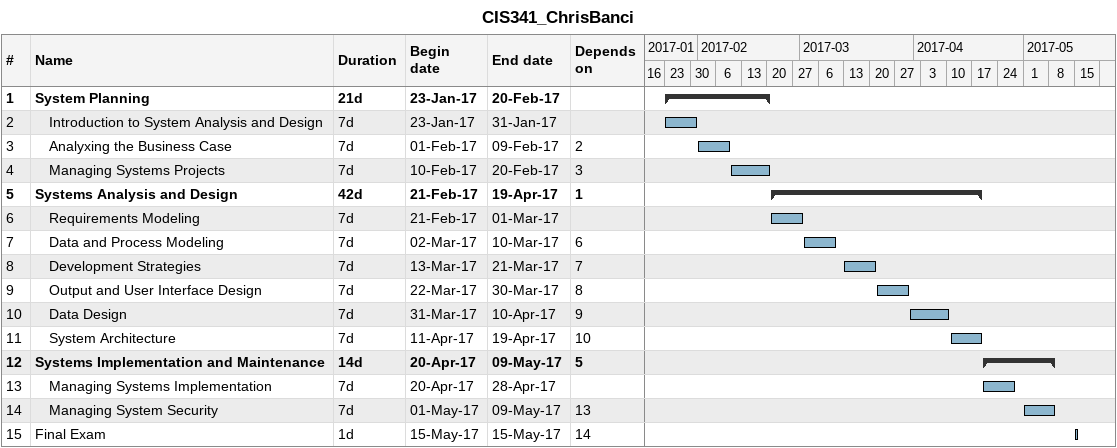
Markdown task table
CIS341_ChrisBanci

| ID | Level | Task | Duration | Start | Finish | Predecessors |
|---|---|---|---|---|---|---|
| 1 | 1 | **System Planning** | 21d | 2017-01-23 | 2017-02-20 |  |
| 2 | 2 | Introduction to System Analysis and Design | 7d | 2017-01-23 | 2017-01-31 |  |
| 3 | 2 | Analyxing the Business Case | 7d | 2017-02-01 | 2017-02-09 | 2 |
| 4 | 2 | Managing Systems Projects | 7d | 2017-02-10 | 2017-02-20 | 3 |
| 5 | 1 | **Systems Analysis and Design** | 42d | 2017-02-21 | 2017-04-19 | 1 |
| 6 | 2 | Requirements Modeling | 7d | 2017-02-21 | 2017-03-01 |  |
| 7 | 2 | Data and Process Modeling | 7d | 2017-03-02 | 2017-03-10 | 6 |
| 8 | 2 | Development Strategies | 7d | 2017-03-13 | 2017-03-21 | 7 |
| 9 | 2 | Output and User Interface Design | 7d | 2017-03-22 | 2017-03-30 | 8 |
| 10 | 2 | Data Design | 7d | 2017-03-31 | 2017-04-10 | 9 |
| 11 | 2 | System Architecture | 7d | 2017-04-11 | 2017-04-19 | 10 |
| 12 | 1 | **Systems Implementation and Maintenance** | 14d | 2017-04-20 | 2017-05-09 | 5 |
| 13 | 2 | Managing Systems Implementation | 7d | 2017-04-20 | 2017-04-28 |  |
| 14 | 2 | Managing System Security | 7d | 2017-05-01 | 2017-05-09 | 13 |
| 15 | 1 | Final Exam | 1d | 2017-05-15 | 2017-05-15 | 14 |
